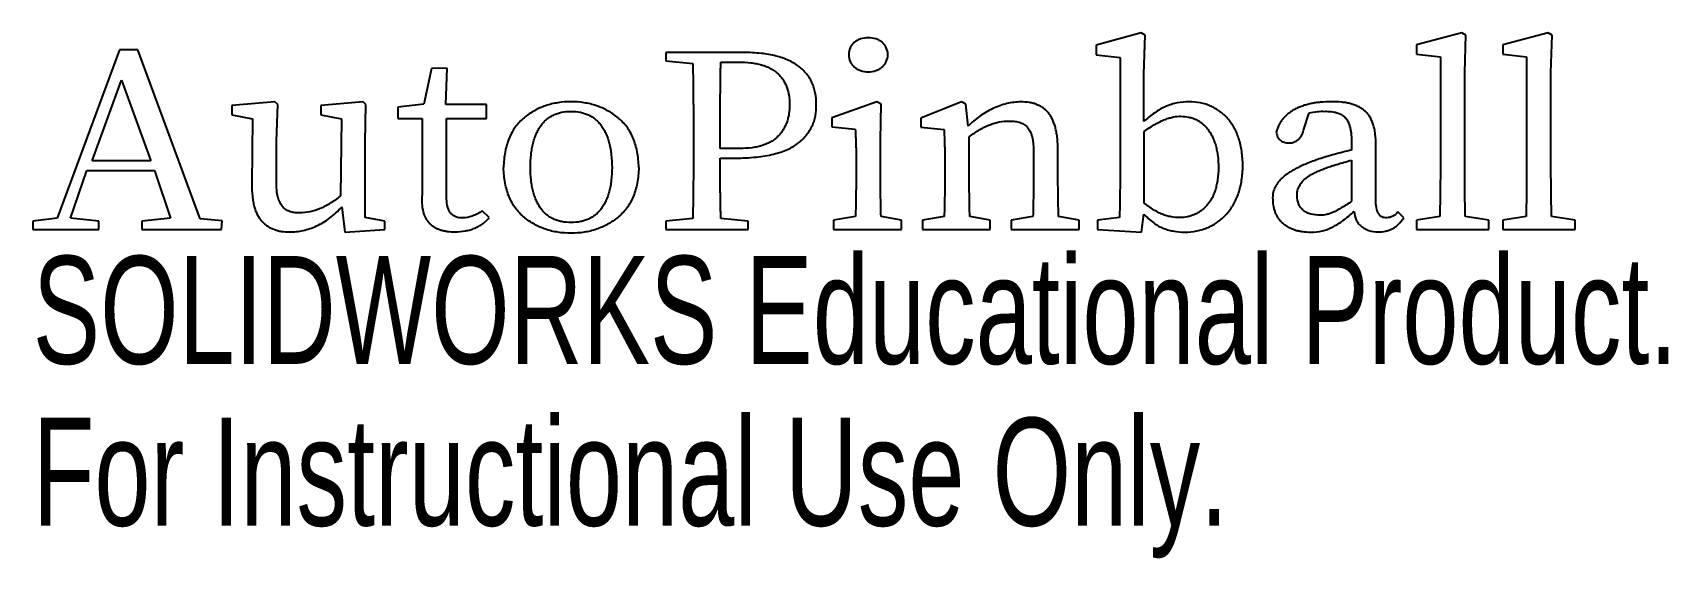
# Model space of a CAD drawing. Header units: inches. Extents: x -2.44 to 0.45, y -1.58 to -0.65.
import ezdxf

# ---------------------------------------------------------------- set-up
doc = ezdxf.new("R2010")
doc.units = ezdxf.units.IN
doc.header["$MEASUREMENT"] = 0
doc.styles.add('SLDTEXTSTYLE0', font='TXT', dxfattribs={"width": 0.7})

msp = doc.modelspace()

# ---------------------------------------------------------------- linework, layer by layer
at = {"color": 7, "linetype": 'Continuous', "lineweight": 25}
for p, q in [((-0.482, -0.6524), (-0.5612, -0.6743)), ((-0.4747, -0.6568), (-0.482, -0.6524)), ((-0.4768, -0.7254), (-0.4747, -0.6568)), ((0.0837, -0.6524), (0.0036, -0.6736)), ((0.0909, -0.6568), (0.0837, -0.6524)), ((0.0889, -0.7229), (0.0909, -0.6568)), ((0.2359, -0.6524), (0.1558, -0.6736)), ((0.2431, -0.6568), (0.2359, -0.6524)), ((0.241, -0.7229), (0.2431, -0.6568)), ((-2.2835, -0.6829), (-2.3938, -0.9793)), ((-2.251, -0.6829), (-2.2835, -0.6829)), ((-2.1411, -0.9806), (-2.251, -0.6829)), ((-1.1826, -0.6873), (-1.32, -0.6872)), ((-1.32, -0.6872), (-1.32, -0.7021)), ((-0.5612, -0.6743), (-0.5612, -0.6912)), ((-0.5612, -0.6912), (-0.5189, -0.6961)), ((0.0036, -0.6736), (0.0036, -0.69)), ((0.0036, -0.69), (0.0459, -0.6947)), ((0.1558, -0.6736), (0.1558, -0.69)), ((0.1558, -0.69), (0.1981, -0.6947)), ((-1.7336, -0.7156), (-1.7467, -0.7785)), ((-1.7055, -0.715), (-1.7336, -0.7156)), ((-1.708, -0.7789), (-1.7055, -0.715)), ((-1.32, -0.7021), (-1.2725, -0.7068)), ((-1.2232, -0.7041), (-1.1919, -0.7041)), ((-0.5189, -0.6961), (-0.5189, -0.9032)), ((0.0459, -0.6947), (0.0459, -0.9011)), ((0.1981, -0.6947), (0.1981, -0.9011)), ((-2.332, -0.8785), (-2.2799, -0.7363)), ((-2.2799, -0.7363), (-2.2283, -0.8785)), ((-0.9631, -0.7214), (-0.963, -0.7214)), ((-0.4768, -0.809), (-0.4768, -0.7254)), ((0.0889, -0.9012), (0.0889, -0.7229)), ((0.241, -0.9012), (0.241, -0.7229)), ((-2.0096, -0.7742), (-2.0854, -0.7807)), ((-2.0044, -0.7789), (-2.0096, -0.7742)), ((-1.8541, -0.7742), (-1.9288, -0.7808)), ((-1.8489, -0.7789), (-1.8541, -0.7742)), ((-1.7467, -0.7785), (-1.7926, -0.7836)), ((-0.9478, -0.7742), (-1.0273, -0.8023)), ((-0.9401, -0.7785), (-0.9478, -0.7742)), ((-0.9416, -0.8414), (-0.9401, -0.7785)), ((-0.7987, -0.7744), (-0.8703, -0.803)), ((-0.7911, -0.7785), (-0.7987, -0.7744)), ((-0.7871, -0.817), (-0.7911, -0.7785)), ((-0.6943, -0.7745), (-0.6943, -0.7744)), ((-2.0854, -0.7807), (-2.0854, -0.7972)), ((-2.0854, -0.7972), (-2.0488, -0.8041)), ((-2.0488, -0.8041), (-2.0503, -0.9197)), ((-2.007, -0.8439), (-2.0044, -0.7789)), ((-1.9288, -0.7808), (-1.9288, -0.7975)), ((-1.9288, -0.7975), (-1.8923, -0.8041)), ((-1.8923, -0.8041), (-1.8938, -0.9402)), ((-1.8505, -0.8453), (-1.8489, -0.7789)), ((-1.7926, -0.7836), (-1.7926, -0.8037)), ((-1.7926, -0.8037), (-1.7497, -0.8037)), ((-1.7497, -0.8037), (-1.7497, -0.9117)), ((-1.6366, -0.7789), (-1.708, -0.7789)), ((-1.7068, -0.9456), (-1.7068, -0.8037)), ((-1.7068, -0.8037), (-1.6366, -0.8037)), ((-1.6366, -0.8037), (-1.6366, -0.7789)), ((-1.0273, -0.8023), (-1.0273, -0.8185)), ((-0.8703, -0.803), (-0.8703, -0.8192)), ((-0.1952, -0.8244), (-0.1855, -0.7939)), ((-1.2715, -0.8333), (-1.2715, -0.8572)), ((-1.2242, -0.8568), (-1.2242, -0.8333)), ((-1.0273, -0.8185), (-0.986, -0.8227)), ((-0.8703, -0.8192), (-0.8295, -0.8234)), ((-0.7851, -0.9029), (-0.7851, -0.8358)), ((-0.4764, -0.9531), (-0.4764, -0.8265)), ((-2.007, -0.9157), (-2.007, -0.8439)), ((-1.8505, -0.9785), (-1.8505, -0.8453)), ((-1.1899, -0.8568), (-1.2242, -0.8568)), ((-0.9416, -0.9024), (-0.9416, -0.8414)), ((-0.6715, -0.8639), (-0.6715, -0.9029)), ((-0.6286, -0.9029), (-0.6285, -0.8601)), ((-0.1107, -0.8479), (-0.1106, -0.8596)), ((-0.0677, -0.9513), (-0.0677, -0.8512)), ((-2.2283, -0.8785), (-2.332, -0.8785)), ((-1.2243, -0.8737), (-1.1971, -0.8736)), ((-0.9845, -0.8808), (-0.9845, -0.9025)), ((-0.8281, -0.8808), (-0.828, -0.9029)), ((-0.1107, -0.8772), (-0.1106, -0.9497)), ((-2.3698, -0.9793), (-2.3413, -0.8954)), ((-2.3413, -0.8954), (-2.2218, -0.8954)), ((-2.2218, -0.8954), (-2.1934, -0.9798)), ((-0.2068, -0.9394), (-0.2068, -0.9393)), ((-2.3938, -0.9793), (-2.4367, -0.985)), ((-2.3198, -0.985), (-2.3698, -0.9793)), ((-2.1934, -0.9798), (-2.244, -0.985)), ((-2.1024, -0.9845), (-2.1411, -0.9806)), ((-1.8915, -0.9596), (-1.8863, -1.0041)), ((-1.8154, -0.9847), (-1.8505, -0.9785)), ((-1.6315, -0.9785), (-1.6438, -0.9666)), ((-1.2726, -0.9802), (-1.32, -0.9849)), ((-1.1748, -0.9849), (-1.2231, -0.9801)), ((-0.9855, -0.9764), (-1.0242, -0.9829)), ((-0.9045, -0.9829), (-0.9406, -0.9764)), ((-0.8291, -0.9765), (-0.8672, -0.9829)), ((-0.7482, -0.9829), (-0.784, -0.9764)), ((-0.6726, -0.9765), (-0.7109, -0.9829)), ((-0.5914, -0.9829), (-0.6275, -0.9764)), ((-0.52, -0.9785), (-0.5586, -0.983)), ((-0.4809, -1.0041), (-0.4768, -0.9725)), ((-0.4137, -0.9785), (-0.4137, -0.9785)), ((-0.0187, -0.9789), (-0.029, -0.9686)), ((0.0448, -0.9764), (0.0036, -0.9829)), ((0.1312, -0.9829), (0.0899, -0.9763)), ((0.197, -0.9764), (0.1558, -0.9829)), ((0.2834, -0.9829), (0.2421, -0.9763)), ((-2.4367, -0.985), (-2.4367, -0.9997)), ((-2.4367, -0.9997), (-2.3198, -0.9997)), ((-2.3198, -0.9997), (-2.3198, -0.985)), ((-2.244, -0.985), (-2.244, -0.9997)), ((-2.244, -0.9997), (-2.1036, -0.9997)), ((-2.1036, -0.9997), (-2.1024, -0.9845)), ((-1.8863, -1.0041), (-1.8154, -0.9997)), ((-1.8154, -0.9997), (-1.8154, -0.9847)), ((-1.32, -0.9849), (-1.32, -0.9997)), ((-1.32, -0.9997), (-1.1748, -0.9997)), ((-1.1748, -0.9997), (-1.1748, -0.9849)), ((-1.0242, -0.9829), (-1.0242, -0.9997)), ((-1.0242, -0.9997), (-0.9045, -0.9997)), ((-0.9045, -0.9997), (-0.9045, -0.9829)), ((-0.8672, -0.9829), (-0.8672, -0.9997)), ((-0.8672, -0.9997), (-0.7482, -0.9997)), ((-0.7482, -0.9997), (-0.7482, -0.9829)), ((-0.7109, -0.9829), (-0.7109, -0.9997)), ((-0.7109, -0.9997), (-0.5914, -0.9997)), ((-0.5914, -0.9997), (-0.5914, -0.9829)), ((-0.5586, -0.983), (-0.5586, -0.9997)), ((-0.5586, -0.9997), (-0.4809, -1.0041)), ((-0.0636, -1.0037), (-0.0635, -1.0037)), ((0.0036, -0.9829), (0.0036, -0.9997)), ((0.0036, -0.9997), (0.1312, -0.9997)), ((0.1312, -0.9997), (0.1312, -0.9829)), ((0.1558, -0.9829), (0.1558, -0.9997)), ((0.1558, -0.9997), (0.2834, -0.9997)), ((0.2834, -0.9997), (0.2834, -0.9829))]:
    msp.add_line(p, q, dxfattribs=at)
for points, knots in [([(-0.9631, -0.6613), (-0.9677, -0.6614), (-0.9745, -0.6622), (-0.9826, -0.6658), (-0.9878, -0.6692), (-0.9921, -0.6736), (-0.9963, -0.6808), (-0.9976, -0.6871), (-0.9976, -0.6914)], [0, 0, 0, 0, 0.269118, 0.393824, 0.515221, 0.633409, 0.750557, 1, 1, 1, 1]), ([(-0.9286, -0.6914), (-0.9287, -0.6871), (-0.9299, -0.6808), (-0.9342, -0.6736), (-0.9386, -0.6692), (-0.9438, -0.6658), (-0.9518, -0.6622), (-0.9586, -0.6614), (-0.9631, -0.6613)], [0, 0, 0, 0, 0.249694, 0.367642, 0.486877, 0.608395, 0.733227, 1, 1, 1, 1]), ([(-1.0547, -0.779), (-1.0547, -0.7722), (-1.0555, -0.7621), (-1.0588, -0.7493), (-1.0621, -0.7405), (-1.0666, -0.7323), (-1.072, -0.7247), (-1.0785, -0.7178), (-1.0859, -0.7114), (-1.0943, -0.7058), (-1.1038, -0.7009), (-1.1144, -0.6968), (-1.126, -0.6933), (-1.1387, -0.6907), (-1.1576, -0.688), (-1.1724, -0.6875), (-1.1826, -0.6873)], [0, 0, 0, 0, 0.115184, 0.168997, 0.221649, 0.273253, 0.325103, 0.377612, 0.431853, 0.488324, 0.547899, 0.611291, 0.678837, 0.751163, 0.82845, 1, 1, 1, 1]), ([(-0.9976, -0.6914), (-0.9975, -0.6955), (-0.9963, -0.7016), (-0.992, -0.7086), (-0.9878, -0.7131), (-0.9826, -0.7167), (-0.9745, -0.7204), (-0.9677, -0.7213), (-0.9631, -0.7214)], [0, 0, 0, 0, 0.242985, 0.358492, 0.479261, 0.602833, 0.728771, 1, 1, 1, 1]), ([(-0.963, -0.7214), (-0.9585, -0.7214), (-0.9518, -0.7203), (-0.9438, -0.7167), (-0.9385, -0.7131), (-0.9343, -0.7086), (-0.9299, -0.7017), (-0.9287, -0.6955), (-0.9286, -0.6914)], [0, 0, 0, 0, 0.267858, 0.394099, 0.517968, 0.639946, 0.756431, 1, 1, 1, 1]), ([(-1.1919, -0.7041), (-1.1847, -0.7042), (-1.1742, -0.7047), (-1.1607, -0.7068), (-1.1517, -0.709), (-1.1435, -0.7117), (-1.1361, -0.7151), (-1.1293, -0.719), (-1.1235, -0.7236), (-1.1183, -0.7288), (-1.1139, -0.7344), (-1.1101, -0.7406), (-1.107, -0.7473), (-1.1048, -0.7545), (-1.1024, -0.765), (-1.102, -0.7734), (-1.102, -0.779)], [0, 0, 0, 0, 0.162323, 0.235821, 0.304746, 0.368934, 0.429789, 0.487576, 0.542898, 0.596722, 0.65022, 0.703744, 0.758467, 0.814473, 0.873202, 1, 1, 1, 1]), ([(-1.4872, -0.7743), (-1.495, -0.7742), (-1.5065, -0.775), (-1.5214, -0.778), (-1.5321, -0.781), (-1.5423, -0.785), (-1.552, -0.7899), (-1.5614, -0.7956), (-1.5702, -0.8023), (-1.5783, -0.8098), (-1.5856, -0.8184), (-1.5916, -0.828), (-1.5967, -0.8386), (-1.6007, -0.8501), (-1.6049, -0.8673), (-1.606, -0.8809), (-1.6063, -0.8901)], [0, 0, 0, 0, 0.124466, 0.184358, 0.243245, 0.301236, 0.359304, 0.417589, 0.476635, 0.53617, 0.595378, 0.655853, 0.717822, 0.782865, 0.850776, 1, 1, 1, 1]), ([(-1.3677, -0.8901), (-1.3681, -0.8809), (-1.3692, -0.8672), (-1.3735, -0.8501), (-1.3774, -0.8386), (-1.3827, -0.8281), (-1.3887, -0.8184), (-1.3961, -0.8098), (-1.4043, -0.8022), (-1.4132, -0.7956), (-1.4226, -0.7899), (-1.4324, -0.785), (-1.4426, -0.781), (-1.4532, -0.778), (-1.468, -0.775), (-1.4795, -0.7742), (-1.4872, -0.7743)], [0, 0, 0, 0, 0.149148, 0.217087, 0.281955, 0.344187, 0.404805, 0.464197, 0.523946, 0.583522, 0.641757, 0.700099, 0.758041, 0.816877, 0.876362, 1, 1, 1, 1]), ([(-0.6943, -0.7744), (-0.7025, -0.7745), (-0.715, -0.7761), (-0.7313, -0.781), (-0.7434, -0.7861), (-0.7552, -0.7924), (-0.7704, -0.802), (-0.7807, -0.8107), (-0.7871, -0.817)], [0, 0, 0, 0, 0.236923, 0.359065, 0.485805, 0.614306, 0.742318, 1, 1, 1, 1]), ([(-0.6285, -0.8601), (-0.6286, -0.8532), (-0.629, -0.843), (-0.6307, -0.8301), (-0.6324, -0.8215), (-0.6348, -0.8137), (-0.6375, -0.8065), (-0.6408, -0.8002), (-0.6447, -0.7946), (-0.6491, -0.7898), (-0.6539, -0.7855), (-0.6594, -0.7821), (-0.6654, -0.7792), (-0.6718, -0.7769), (-0.6815, -0.7749), (-0.6891, -0.7744), (-0.6943, -0.7745)], [0, 0, 0, 0, 0.169081, 0.244739, 0.315182, 0.380844, 0.442053, 0.49961, 0.553528, 0.605866, 0.657119, 0.709066, 0.761962, 0.817027, 0.874161, 1, 1, 1, 1]), ([(-0.3971, -0.7743), (-0.4042, -0.7742), (-0.4147, -0.7751), (-0.4284, -0.7786), (-0.4385, -0.7825), (-0.4484, -0.7874), (-0.4617, -0.7957), (-0.4708, -0.8035), (-0.4768, -0.809)], [0, 0, 0, 0, 0.235857, 0.353894, 0.474408, 0.597704, 0.725981, 1, 1, 1, 1]), ([(-0.3025, -0.8871), (-0.3027, -0.8786), (-0.3035, -0.8661), (-0.3065, -0.8502), (-0.3094, -0.8393), (-0.3131, -0.8293), (-0.3177, -0.82), (-0.323, -0.8114), (-0.3292, -0.8038), (-0.3359, -0.7969), (-0.3432, -0.7909), (-0.351, -0.7858), (-0.3593, -0.7816), (-0.368, -0.7784), (-0.3806, -0.7752), (-0.3905, -0.7743), (-0.3971, -0.7743)], [0, 0, 0, 0, 0.154305, 0.225641, 0.293182, 0.35754, 0.419707, 0.480343, 0.539579, 0.597572, 0.654121, 0.710076, 0.765641, 0.821554, 0.879138, 1, 1, 1, 1]), ([(-0.1466, -0.7743), (-0.1528, -0.7743), (-0.162, -0.7746), (-0.1739, -0.776), (-0.1821, -0.7774), (-0.1899, -0.7793), (-0.1974, -0.7816), (-0.2044, -0.7843), (-0.2109, -0.7875), (-0.217, -0.791), (-0.2225, -0.795), (-0.2275, -0.7994), (-0.2318, -0.8042), (-0.2356, -0.8094), (-0.24, -0.8171), (-0.2423, -0.8234), (-0.2435, -0.8277)], [0, 0, 0, 0, 0.156411, 0.229623, 0.299388, 0.366625, 0.431488, 0.494257, 0.55473, 0.613286, 0.670213, 0.724938, 0.779239, 0.833326, 0.887511, 1, 1, 1, 1]), ([(-0.0677, -0.8512), (-0.0677, -0.8444), (-0.0682, -0.8347), (-0.0702, -0.8224), (-0.0723, -0.8143), (-0.0751, -0.8071), (-0.0784, -0.8007), (-0.0824, -0.7952), (-0.087, -0.7904), (-0.0923, -0.7864), (-0.0982, -0.7829), (-0.1048, -0.7801), (-0.1119, -0.7778), (-0.1197, -0.776), (-0.1313, -0.7745), (-0.1404, -0.774), (-0.1466, -0.7743)], [0, 0, 0, 0, 0.156776, 0.226424, 0.290872, 0.350909, 0.406438, 0.459374, 0.510179, 0.560681, 0.613498, 0.668851, 0.72665, 0.788416, 0.854532, 1, 1, 1, 1]), ([(-1.559, -0.8901), (-1.5588, -0.8825), (-1.5584, -0.8713), (-1.5563, -0.857), (-1.5543, -0.8474), (-1.5517, -0.8385), (-1.5486, -0.8304), (-1.545, -0.823), (-1.5407, -0.8164), (-1.536, -0.8105), (-1.5306, -0.8054), (-1.5247, -0.8011), (-1.5183, -0.7975), (-1.5113, -0.7947), (-1.501, -0.7919), (-1.4928, -0.7911), (-1.4872, -0.7911)], [0, 0, 0, 0, 0.166045, 0.241841, 0.31253, 0.378944, 0.441504, 0.500714, 0.557164, 0.611539, 0.664261, 0.716536, 0.769213, 0.823119, 0.879028, 1, 1, 1, 1]), ([(-1.4872, -0.7911), (-1.4817, -0.7911), (-1.4737, -0.7918), (-1.4635, -0.7945), (-1.4565, -0.7972), (-1.45, -0.8009), (-1.444, -0.8053), (-1.4385, -0.8104), (-1.4337, -0.8164), (-1.4293, -0.8231), (-1.4255, -0.8305), (-1.4222, -0.8386), (-1.4196, -0.8475), (-1.4176, -0.8572), (-1.4155, -0.8714), (-1.4151, -0.8825), (-1.415, -0.8901)], [0, 0, 0, 0, 0.118697, 0.173901, 0.227524, 0.280766, 0.333627, 0.387297, 0.442568, 0.499854, 0.559831, 0.622633, 0.68906, 0.760093, 0.835262, 1, 1, 1, 1]), ([(-1.1971, -0.8736), (-1.185, -0.8736), (-1.1675, -0.8728), (-1.1452, -0.8698), (-1.1306, -0.8668), (-1.1174, -0.8632), (-1.1056, -0.8586), (-1.0952, -0.8534), (-1.0863, -0.8472), (-1.0786, -0.8404), (-1.072, -0.8331), (-1.0664, -0.8253), (-1.0619, -0.817), (-1.0584, -0.8082), (-1.0552, -0.7956), (-1.0545, -0.7857), (-1.0547, -0.779)], [0, 0, 0, 0, 0.187483, 0.271002, 0.347619, 0.418333, 0.483066, 0.542979, 0.598427, 0.650848, 0.701495, 0.750537, 0.798872, 0.847192, 0.896439, 1, 1, 1, 1]), ([(-1.102, -0.779), (-1.1019, -0.7846), (-1.1024, -0.7928), (-1.1045, -0.8033), (-1.1067, -0.8106), (-1.1096, -0.8174), (-1.1131, -0.8238), (-1.1174, -0.8298), (-1.1222, -0.8353), (-1.1278, -0.8404), (-1.1343, -0.8446), (-1.1416, -0.8483), (-1.1497, -0.8512), (-1.1586, -0.8538), (-1.172, -0.856), (-1.1826, -0.8567), (-1.1899, -0.8568)], [0, 0, 0, 0, 0.124482, 0.182896, 0.239617, 0.294559, 0.348975, 0.403091, 0.457653, 0.513266, 0.571008, 0.631269, 0.695537, 0.763868, 0.836904, 1, 1, 1, 1]), ([(-0.4764, -0.8265), (-0.47, -0.822), (-0.4607, -0.8156), (-0.4481, -0.8089), (-0.4398, -0.8054), (-0.4321, -0.8027), (-0.4229, -0.8005), (-0.416, -0.7996), (-0.4117, -0.7998)], [0, 0, 0, 0, 0.33139, 0.472751, 0.598491, 0.712315, 0.816518, 1, 1, 1, 1]), ([(-0.4117, -0.7998), (-0.4069, -0.7999), (-0.3999, -0.8005), (-0.3909, -0.803), (-0.3847, -0.8056), (-0.3789, -0.8089), (-0.3735, -0.8129), (-0.3684, -0.8176), (-0.3637, -0.8231), (-0.3595, -0.8292), (-0.3558, -0.8361), (-0.3527, -0.8436), (-0.3501, -0.8517), (-0.3481, -0.8605), (-0.346, -0.8736), (-0.3456, -0.8838), (-0.3454, -0.8908)], [0, 0, 0, 0, 0.112974, 0.166517, 0.219464, 0.271876, 0.325246, 0.37957, 0.436292, 0.49497, 0.555989, 0.620005, 0.687075, 0.758708, 0.834267, 1, 1, 1, 1]), ([(-0.1855, -0.7939), (-0.1806, -0.7929), (-0.1716, -0.7914), (-0.1624, -0.7909), (-0.1582, -0.7911)], [0, 0, 0, 0, 0.542442, 1, 1, 1, 1]), ([(-0.1582, -0.7911), (-0.1543, -0.791), (-0.1487, -0.7911), (-0.1415, -0.7922), (-0.1367, -0.7934), (-0.1324, -0.7951), (-0.1284, -0.797), (-0.1249, -0.7995), (-0.1218, -0.8023), (-0.119, -0.8058), (-0.1168, -0.8099), (-0.1148, -0.8146), (-0.1133, -0.82), (-0.1121, -0.826), (-0.1108, -0.8354), (-0.1107, -0.8428), (-0.1107, -0.8479)], [0, 0, 0, 0, 0.133605, 0.193644, 0.250044, 0.303381, 0.353285, 0.402638, 0.450141, 0.49901, 0.552824, 0.611229, 0.674685, 0.745541, 0.823456, 1, 1, 1, 1]), ([(-0.986, -0.8227), (-0.9855, -0.8315), (-0.9849, -0.8426), (-0.9847, -0.8563), (-0.9845, -0.8668), (-0.9845, -0.8751), (-0.9845, -0.8808)], [0, 0, 0, 0, 0.456156, 0.574041, 0.704759, 1, 1, 1, 1]), ([(-0.8295, -0.8234), (-0.8291, -0.8321), (-0.8285, -0.8431), (-0.8283, -0.8565), (-0.828, -0.867), (-0.828, -0.8752), (-0.8281, -0.8808)], [0, 0, 0, 0, 0.455308, 0.573476, 0.703455, 1, 1, 1, 1]), ([(-0.7851, -0.8358), (-0.779, -0.8313), (-0.7699, -0.8253), (-0.7577, -0.8186), (-0.749, -0.8148), (-0.7405, -0.8118), (-0.7291, -0.809), (-0.7204, -0.8082), (-0.7145, -0.8082)], [0, 0, 0, 0, 0.292551, 0.422674, 0.544191, 0.659856, 0.773146, 1, 1, 1, 1]), ([(-0.7145, -0.8082), (-0.711, -0.8081), (-0.7059, -0.8083), (-0.6993, -0.8096), (-0.695, -0.8108), (-0.691, -0.8125), (-0.6874, -0.8146), (-0.6842, -0.8172), (-0.6814, -0.8201), (-0.679, -0.8236), (-0.677, -0.8277), (-0.6752, -0.8323), (-0.6738, -0.8374), (-0.6727, -0.8432), (-0.6717, -0.8521), (-0.6716, -0.859), (-0.6715, -0.8639)], [0, 0, 0, 0, 0.129551, 0.187736, 0.24306, 0.295399, 0.345567, 0.394488, 0.443723, 0.494301, 0.549151, 0.608707, 0.674047, 0.745723, 0.823328, 1, 1, 1, 1]), ([(-0.2435, -0.8277), (-0.2431, -0.8305), (-0.2421, -0.8346), (-0.2393, -0.8393), (-0.2367, -0.842), (-0.2335, -0.8442), (-0.2283, -0.8463), (-0.2238, -0.8469), (-0.2208, -0.8469)], [0, 0, 0, 0, 0.25923, 0.374522, 0.487947, 0.600286, 0.722845, 1, 1, 1, 1]), ([(-0.2208, -0.8469), (-0.2178, -0.847), (-0.2134, -0.8461), (-0.2081, -0.8437), (-0.2047, -0.8412), (-0.2017, -0.838), (-0.198, -0.8325), (-0.1962, -0.8277), (-0.1952, -0.8244)], [0, 0, 0, 0, 0.242249, 0.355912, 0.470421, 0.587608, 0.714753, 1, 1, 1, 1]), ([(-1.2715, -0.8572), (-1.2716, -0.877), (-1.2714, -0.918), (-1.2721, -0.959), (-1.2726, -0.9802)], [0, 0, 0, 0, 0.484703, 1, 1, 1, 1]), ([(-0.1106, -0.8596), (-0.1208, -0.8618), (-0.14, -0.8665), (-0.159, -0.8722), (-0.1679, -0.8751)], [0, 0, 0, 0, 0.52674, 1, 1, 1, 1]), ([(-1.4872, -1.006), (-1.495, -1.0061), (-1.5065, -1.0053), (-1.5214, -1.0023), (-1.5321, -0.9993), (-1.5423, -0.9953), (-1.552, -0.9904), (-1.5614, -0.9847), (-1.5702, -0.978), (-1.5783, -0.9705), (-1.5856, -0.9619), (-1.5916, -0.9523), (-1.5967, -0.9417), (-1.6007, -0.9302), (-1.6049, -0.913), (-1.606, -0.8994), (-1.6063, -0.8901)], [0, 0, 0, 0, 0.124466, 0.184358, 0.243245, 0.301236, 0.359304, 0.417589, 0.476635, 0.53617, 0.595378, 0.655853, 0.717822, 0.782865, 0.850776, 1, 1, 1, 1]), ([(-1.4872, -0.9872), (-1.4928, -0.9873), (-1.501, -0.9864), (-1.5113, -0.9839), (-1.5183, -0.9811), (-1.5247, -0.9776), (-1.5306, -0.9735), (-1.5359, -0.9685), (-1.5407, -0.9627), (-1.5449, -0.9562), (-1.5486, -0.949), (-1.5517, -0.941), (-1.5543, -0.9323), (-1.5563, -0.9228), (-1.5584, -0.9087), (-1.5588, -0.8977), (-1.559, -0.8901)], [0, 0, 0, 0, 0.122207, 0.178473, 0.232783, 0.285796, 0.338061, 0.391018, 0.44522, 0.501454, 0.559982, 0.622301, 0.688488, 0.758978, 0.834619, 1, 1, 1, 1]), ([(-1.3677, -0.8901), (-1.3681, -0.8994), (-1.3692, -0.913), (-1.3735, -0.9302), (-1.3774, -0.9417), (-1.3827, -0.9522), (-1.3887, -0.9619), (-1.3961, -0.9705), (-1.4043, -0.9781), (-1.4132, -0.9847), (-1.4226, -0.9904), (-1.4324, -0.9953), (-1.4426, -0.9993), (-1.4532, -1.0023), (-1.468, -1.0053), (-1.4795, -1.0061), (-1.4872, -1.006)], [0, 0, 0, 0, 0.149148, 0.217087, 0.281955, 0.344187, 0.404805, 0.464197, 0.523946, 0.583522, 0.641757, 0.700099, 0.758041, 0.816877, 0.876362, 1, 1, 1, 1]), ([(-1.415, -0.8901), (-1.4151, -0.8977), (-1.4155, -0.9087), (-1.4176, -0.9227), (-1.4196, -0.9322), (-1.4222, -0.9409), (-1.4255, -0.9489), (-1.4293, -0.9562), (-1.4337, -0.9627), (-1.4385, -0.9685), (-1.444, -0.9735), (-1.45, -0.9778), (-1.4565, -0.9813), (-1.4635, -0.9839), (-1.4737, -0.9865), (-1.4817, -0.9872), (-1.4872, -0.9872)], [0, 0, 0, 0, 0.164616, 0.2396508, 0.3100311, 0.3762584, 0.4388498, 0.4986225, 0.555316, 0.6104499, 0.6640518, 0.7169267, 0.7702927, 0.8243407, 0.8800403, 0.9999826, 0.9999826, 0.9999826, 0.9999826]), ([(-0.3454, -0.8908), (-0.3456, -0.8977), (-0.3462, -0.9079), (-0.3486, -0.9208), (-0.3508, -0.9295), (-0.3535, -0.9375), (-0.357, -0.9447), (-0.361, -0.9512), (-0.3656, -0.957), (-0.3706, -0.9621), (-0.376, -0.9665), (-0.3816, -0.9703), (-0.3874, -0.9734), (-0.3937, -0.9756), (-0.4023, -0.978), (-0.4092, -0.9784), (-0.4137, -0.9785)], [0, 0, 0, 0, 0.167425, 0.243658, 0.314982, 0.38237, 0.44631, 0.507096, 0.565926, 0.623197, 0.67804, 0.731709, 0.784468, 0.837272, 0.890142, 1, 1, 1, 1]), ([(-0.4054, -1.0041), (-0.3981, -1.0041), (-0.3872, -1.0029), (-0.3734, -0.9995), (-0.3638, -0.996), (-0.3547, -0.9916), (-0.3463, -0.986), (-0.3383, -0.9797), (-0.3311, -0.9723), (-0.3245, -0.9642), (-0.3188, -0.9553), (-0.3139, -0.9457), (-0.3098, -0.9353), (-0.3067, -0.9243), (-0.3036, -0.9082), (-0.3026, -0.8956), (-0.3025, -0.8871)], [0, 0, 0, 0, 0.126148, 0.185725, 0.244045, 0.301144, 0.358409, 0.416106, 0.475103, 0.534983, 0.595373, 0.656811, 0.719723, 0.785075, 0.853495, 1, 1, 1, 1]), ([(-0.1679, -0.8751), (-0.1754, -0.8778), (-0.1863, -0.8818), (-0.1999, -0.8877), (-0.2087, -0.892), (-0.2164, -0.8963), (-0.2232, -0.9005), (-0.229, -0.9047), (-0.2338, -0.9091), (-0.2379, -0.9134), (-0.2413, -0.9178), (-0.2442, -0.9222), (-0.2465, -0.9268), (-0.2482, -0.9315), (-0.2498, -0.9379), (-0.25, -0.9428), (-0.2498, -0.9461)], [0, 0, 0, 0, 0.206818, 0.298688, 0.382598, 0.458728, 0.527004, 0.588844, 0.643888, 0.694338, 0.74227, 0.787503, 0.831156, 0.874051, 0.916155, 1, 1, 1, 1]), ([(-0.2068, -0.9393), (-0.2072, -0.9356), (-0.2061, -0.9296), (-0.2025, -0.9219), (-0.1992, -0.9169), (-0.1958, -0.9128), (-0.1924, -0.9097), (-0.1882, -0.9066), (-0.1834, -0.9034), (-0.1778, -0.9004), (-0.1692, -0.8961), (-0.1621, -0.8933), (-0.1572, -0.8914)], [0, 0, 0, 0, 0.153316, 0.242198, 0.341148, 0.3966, 0.459071, 0.52932, 0.607108, 0.692308, 0.785653, 1, 1, 1, 1]), ([(-0.1572, -0.8914), (-0.1541, -0.8903), (-0.1492, -0.8887), (-0.1424, -0.8864), (-0.13, -0.8826), (-0.1194, -0.8796), (-0.1107, -0.8772)], [0, 0, 0, 0, 0.200506, 0.317983, 0.445201, 1, 1, 1, 1]), ([(-2.0503, -0.9197), (-2.0504, -0.9267), (-2.0499, -0.937), (-2.0481, -0.95), (-2.0461, -0.9585), (-2.0437, -0.9663), (-2.0406, -0.9733), (-2.037, -0.9794), (-2.0328, -0.9848), (-2.0282, -0.9894), (-2.023, -0.9933), (-2.0174, -0.9967), (-2.0114, -0.9993), (-2.005, -1.0015), (-1.9955, -1.0034), (-1.9882, -1.0037), (-1.9832, -1.0037)], [0, 0, 0, 0, 0.171603, 0.248244, 0.318772, 0.38448, 0.445755, 0.502689, 0.557113, 0.609581, 0.661692, 0.714195, 0.767099, 0.821501, 0.878201, 1, 1, 1, 1]), ([(-1.9658, -0.9702), (-1.9691, -0.9704), (-1.9739, -0.97), (-1.9799, -0.9689), (-1.984, -0.9675), (-1.9877, -0.9658), (-1.9912, -0.9637), (-1.9942, -0.9611), (-1.997, -0.9581), (-1.9994, -0.9546), (-2.0015, -0.9507), (-2.0032, -0.9461), (-2.0046, -0.9411), (-2.0058, -0.9355), (-2.0067, -0.927), (-2.0071, -0.9203), (-2.007, -0.9157)], [0, 0, 0, 0, 0.124329, 0.180534, 0.234965, 0.286178, 0.336809, 0.387499, 0.438042, 0.490568, 0.547168, 0.607908, 0.674937, 0.746167, 0.8242, 1, 1, 1, 1]), ([(-1.7497, -0.9117), (-1.7498, -0.9157), (-1.7498, -0.9214), (-1.7499, -0.9287), (-1.75, -0.9377), (-1.7503, -0.9449), (-1.7503, -0.9506)], [0, 0, 0, 0, 0.308656, 0.443077, 0.56179, 1, 1, 1, 1]), ([(-0.9845, -0.9025), (-0.9845, -0.9082), (-0.9845, -0.9169), (-0.9847, -0.9288), (-0.985, -0.9478), (-0.9852, -0.9638), (-0.9855, -0.9764)], [0, 0, 0, 0, 0.228595, 0.353633, 0.486025, 1, 1, 1, 1]), ([(-0.9406, -0.9764), (-0.9408, -0.9637), (-0.9412, -0.9478), (-0.9414, -0.9288), (-0.9416, -0.9168), (-0.9417, -0.9081), (-0.9416, -0.9024)], [0, 0, 0, 0, 0.514137, 0.646399, 0.771315, 1, 1, 1, 1]), ([(-0.828, -0.9029), (-0.8281, -0.9149), (-0.8282, -0.9394), (-0.8288, -0.964), (-0.8291, -0.9765)], [0, 0, 0, 0, 0.488603, 1, 1, 1, 1]), ([(-0.784, -0.9764), (-0.7844, -0.9639), (-0.7846, -0.948), (-0.7849, -0.9291), (-0.785, -0.9172), (-0.7851, -0.9085), (-0.7851, -0.9029)], [0, 0, 0, 0, 0.514026, 0.647075, 0.771801, 1, 1, 1, 1]), ([(-0.6715, -0.9029), (-0.6716, -0.915), (-0.6717, -0.9395), (-0.6723, -0.9641), (-0.6726, -0.9765)], [0, 0, 0, 0, 0.493217, 1, 1, 1, 1]), ([(-0.6275, -0.9764), (-0.6278, -0.964), (-0.6284, -0.9395), (-0.6285, -0.9149), (-0.6286, -0.9029)], [0, 0, 0, 0, 0.509405, 1, 1, 1, 1]), ([(-0.5189, -0.9032), (-0.519, -0.9155), (-0.5191, -0.9406), (-0.5197, -0.9657), (-0.52, -0.9785)], [0, 0, 0, 0, 0.488799, 1, 1, 1, 1]), ([(-1.8938, -0.9402), (-1.8995, -0.945), (-1.9083, -0.9514), (-1.9206, -0.9586), (-1.9296, -0.9628), (-1.9387, -0.9661), (-1.9506, -0.9693), (-1.9598, -0.9703), (-1.9658, -0.9702)], [0, 0, 0, 0, 0.280361, 0.410251, 0.535387, 0.655164, 0.772444, 1, 1, 1, 1]), ([(-1.7503, -0.9506), (-1.7503, -0.9548), (-1.7497, -0.9609), (-1.7481, -0.9688), (-1.7464, -0.974), (-1.7442, -0.9789), (-1.7415, -0.9833), (-1.7384, -0.9872), (-1.7348, -0.9907), (-1.7307, -0.9938), (-1.7264, -0.9964), (-1.7216, -0.9987), (-1.7164, -1.0005), (-1.7109, -1.0019), (-1.7029, -1.0033), (-1.6967, -1.0037), (-1.6924, -1.0037)], [0, 0, 0, 0, 0.14105, 0.205493, 0.266922, 0.326014, 0.382883, 0.439053, 0.494864, 0.551168, 0.608036, 0.666758, 0.727242, 0.790736, 0.856976, 1, 1, 1, 1]), ([(-1.6785, -0.9789), (-1.6825, -0.9791), (-1.6885, -0.9784), (-1.6954, -0.9749), (-1.6994, -0.9711), (-1.7026, -0.9662), (-1.7058, -0.9577), (-1.7066, -0.9506), (-1.7068, -0.9456)], [0, 0, 0, 0, 0.244433, 0.352103, 0.459868, 0.572638, 0.698394, 1, 1, 1, 1]), ([(-0.2498, -0.9461), (-0.2497, -0.9507), (-0.249, -0.9574), (-0.2469, -0.9659), (-0.2448, -0.9716), (-0.242, -0.9769), (-0.2387, -0.9817), (-0.235, -0.9861), (-0.2305, -0.9898), (-0.2257, -0.9932), (-0.2205, -0.9961), (-0.215, -0.9986), (-0.2093, -1.0007), (-0.2032, -1.0022), (-0.1945, -1.0036), (-0.1878, -1.0041), (-0.1832, -1.0041)], [0, 0, 0, 0, 0.138521, 0.20179, 0.262775, 0.321874, 0.379684, 0.437606, 0.496042, 0.555189, 0.614664, 0.674415, 0.735167, 0.797777, 0.862722, 1, 1, 1, 1]), ([(-0.1663, -0.9742), (-0.1717, -0.9743), (-0.1797, -0.9735), (-0.1893, -0.97), (-0.1954, -0.9664), (-0.2005, -0.9616), (-0.2055, -0.9527), (-0.2068, -0.9448), (-0.2068, -0.9394)], [0, 0, 0, 0, 0.268589, 0.388832, 0.50367, 0.615927, 0.731155, 1, 1, 1, 1]), ([(-0.1106, -0.9497), (-0.1166, -0.9539), (-0.1253, -0.9592), (-0.136, -0.9657), (-0.1426, -0.969), (-0.1485, -0.9715), (-0.1563, -0.9737), (-0.1623, -0.9743), (-0.1663, -0.9742)], [0, 0, 0, 0, 0.354321, 0.494096, 0.608542, 0.709503, 0.80651, 1, 1, 1, 1]), ([(-0.0491, -0.9789), (-0.0517, -0.979), (-0.0557, -0.9783), (-0.0601, -0.9756), (-0.0629, -0.9727), (-0.0651, -0.9688), (-0.0672, -0.9616), (-0.0678, -0.9556), (-0.0677, -0.9513)], [0, 0, 0, 0, 0.208264, 0.30753, 0.409239, 0.523613, 0.657759, 1, 1, 1, 1]), ([(-1.9832, -1.0037), (-1.9752, -1.0038), (-1.9633, -1.0024), (-1.9477, -0.9981), (-1.9359, -0.9934), (-1.9243, -0.9873), (-1.9087, -0.9768), (-1.8982, -0.9668), (-1.8915, -0.9596)], [0, 0, 0, 0, 0.226, 0.342395, 0.462906, 0.588184, 0.718008, 1, 1, 1, 1]), ([(-1.6924, -1.0037), (-1.6861, -1.0037), (-1.6768, -1.0028), (-1.6651, -1.0001), (-1.6571, -0.9973), (-1.6498, -0.9938), (-1.6407, -0.9881), (-1.6349, -0.9826), (-1.6315, -0.9785)], [0, 0, 0, 0, 0.278933, 0.406992, 0.530715, 0.649439, 0.766546, 1, 1, 1, 1]), ([(-1.6438, -0.9666), (-1.6494, -0.9703), (-1.6604, -0.9764), (-1.6727, -0.979), (-1.6785, -0.9789)], [0, 0, 0, 0, 0.542543, 1, 1, 1, 1]), ([(-0.4768, -0.9725), (-0.4716, -0.9781), (-0.4633, -0.9857), (-0.4512, -0.9935), (-0.4421, -0.9976), (-0.4329, -1.0006), (-0.4208, -1.0034), (-0.4116, -1.0042), (-0.4054, -1.0041)], [0, 0, 0, 0, 0.284478, 0.414174, 0.536877, 0.655889, 0.771947, 1, 1, 1, 1]), ([(-0.4137, -0.9785), (-0.4188, -0.9787), (-0.4266, -0.9779), (-0.4368, -0.9755), (-0.4446, -0.9726), (-0.4526, -0.9691), (-0.4634, -0.9628), (-0.4712, -0.9573), (-0.4764, -0.9531)], [0, 0, 0, 0, 0.222374, 0.337819, 0.457889, 0.582907, 0.71416, 1, 1, 1, 1]), ([(-0.1832, -1.0041), (-0.1761, -1.0041), (-0.1657, -1.0031), (-0.1526, -0.9993), (-0.1436, -0.9952), (-0.1347, -0.9899), (-0.1218, -0.9811), (-0.1124, -0.9733), (-0.106, -0.9676)], [0, 0, 0, 0, 0.242699, 0.354978, 0.465267, 0.580875, 0.707447, 1, 1, 1, 1]), ([(-0.106, -0.9676), (-0.1059, -0.9727), (-0.1042, -0.9801), (-0.0991, -0.9888), (-0.0939, -0.994), (-0.0877, -0.9983), (-0.0777, -1.0025), (-0.0693, -1.0037), (-0.0636, -1.0037)], [0, 0, 0, 0, 0.245656, 0.361287, 0.478747, 0.599074, 0.723907, 1, 1, 1, 1]), ([(-0.0635, -1.0037), (-0.0592, -1.0037), (-0.0528, -1.0032), (-0.0447, -1.0009), (-0.0389, -0.9984), (-0.0334, -0.995), (-0.0262, -0.9889), (-0.0215, -0.9832), (-0.0187, -0.9789)], [0, 0, 0, 0, 0.240828, 0.356565, 0.472184, 0.59087, 0.71657, 1, 1, 1, 1]), ([(-0.029, -0.9686), (-0.0314, -0.9716), (-0.0374, -0.977), (-0.0453, -0.9787), (-0.0491, -0.9789)], [0, 0, 0, 0, 0.502097, 1, 1, 1, 1])]:
    msp.add_open_spline(points, degree=3, knots=knots, dxfattribs=at)
for points in [[(-1.2725, -0.7068), (-1.2713, -0.77), (-1.2715, -0.8333)], [(-1.2242, -0.8333), (-1.2244, -0.7687), (-1.2232, -0.7041)], [(-1.2231, -0.9801), (-1.2244, -0.9269), (-1.2243, -0.8737)], [(0.0459, -0.9011), (0.0458, -0.9387), (0.0448, -0.9764)], [(0.0899, -0.9763), (0.0889, -0.9387), (0.0889, -0.9012)], [(0.1981, -0.9011), (0.198, -0.9387), (0.197, -0.9764)], [(0.2421, -0.9763), (0.2411, -0.9387), (0.241, -0.9012)]]:
    msp.add_open_spline(points, degree=2, dxfattribs=at)

# ---------------------------------------------------------------- texts
at = {"color": 7, "linetype": 'Continuous', "char_height": 0.1903, "attachment_point": 1, "style": 'SLDTEXTSTYLE0'}
for s, insert in [('SOLIDWORKS Educational Product.', (-2.4367, -1.0462)), ('For Instructional Use Only.', (-2.4367, -1.3316))]:
    msp.add_mtext(s, dxfattribs=dict(at, insert=insert))

doc.saveas('drawing.dxf')
